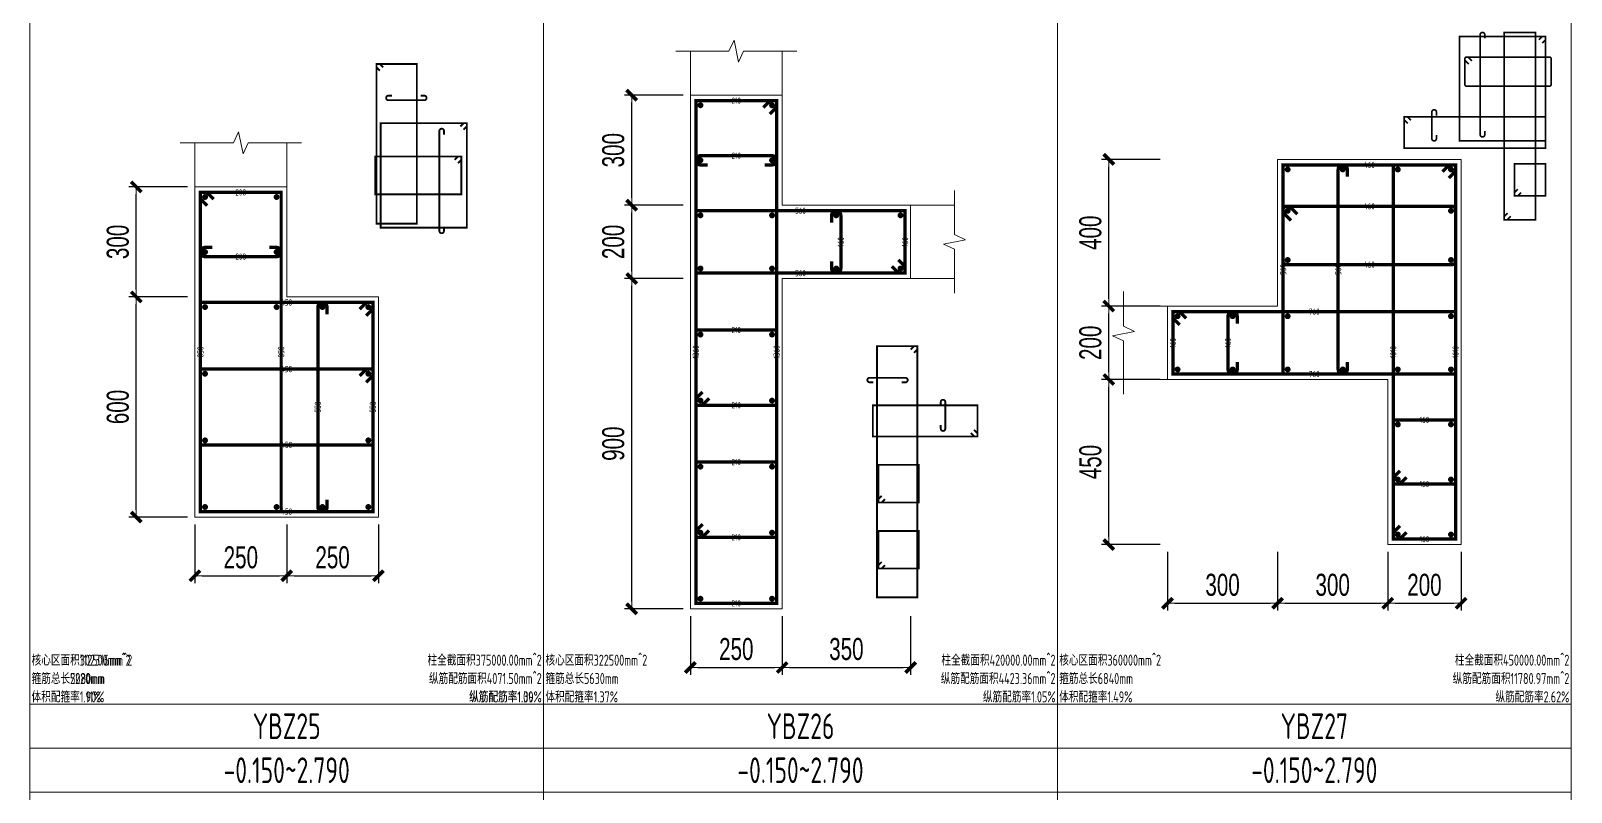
# Model space of a CAD drawing. Extents: x -129922 to 1190196, y -520662 to 139923.
# Drawn here: x 387301 to 408287, y -185617 to -175240 of the extents above; entities that cross this region are included whole.
import ezdxf
from ezdxf.enums import TextEntityAlignment as Align

# ---------------------------------------------------------------- set-up
doc = ezdxf.new("R2010")
doc.units = 0
doc.header["$LTSCALE"] = 1000
doc.header["$MEASUREMENT"] = 0
for name, color, linetype, lineweight in [('S-墙柱-REIN', 1, 'Continuous', 20), ('S-墙柱-大样细线', 7, 'Continuous', 20), ('S-墙柱-编号', 4, 'Continuous', 20), ('S-大样-DIM', 3, 'Continuous', 20), ('S-大样-REIN', 1, 'Continuous', 20), ('S-大样-实线', 2, 'Continuous', 20), ('S-通用-TAB', 7, 'Continuous', 20)]:
    doc.layers.add(name, color=color, linetype=linetype, lineweight=lineweight)
doc.layers.add('箍筋长度', color=3, linetype='Continuous', plot=False)
doc.layers.add('配箍校核', color=34, linetype='Continuous', plot=False)
doc.styles.add('BW_Dim', font='Bweng.shx', dxfattribs={"width": 0.7, "bigfont": 'hztxt.shx'})
doc.styles.add('BW_Rein', font='tssdeng.shx', dxfattribs={"width": 0.7, "bigfont": 'hztxt.shx'})
doc.styles.add('TSSD_Rein', font='tssdeng.shx', dxfattribs={"width": 0.7, "bigfont": 'hztxt.shx'})
doc.dimstyles.new('Cyz_20_100', dxfattribs={"dimtxt": 300, "dimasz": 100, "dimexe": 100, "dimexo": 100, "dimgap": 100, "dimtad": 1, "dimdec": 0, "dimlfac": 0.2, "dimzin": 0, "dimdsep": 46, "dimtxsty": 'BW_Dim', "dimblk": '_bwk', "dimcen": 0, "dimclrt": 7, "dimadec": 0, "dimazin": 0, "dimtfac": 1, "dimtdec": 0, "dimtix": 1, "dimtmove": 2, "dimatfit": 0, "dimfxl": 0, "dimtolj": 1, "dimtzin": 0, "dimarcsym": 0})

# ---------------------------------------------------------------- blocks, each defined once
blk = doc.blocks.new('_bwk')
blk.add_line((-1, 0), (0, 0))
at = {"const_width": 0.5}
blk.add_lwpolyline([(-0.7, -0.7), (0.7, 0.7)], dxfattribs=at)
blk = doc.blocks.new('*D2103')
at = {"layer": 'Defpoints', "color": 0, "transparency": 16777216}
for p in [(388737, -178867), (389537, -178867), (389537, -181867)]:
    blk.add_point(p, dxfattribs=at)
at = {"layer": 'S-大样-DIM', "color": 0, "lineweight": -2, "transparency": 16777216}
for p, q in [((389437, -178867), (388637, -178867)), ((388737, -181767), (388737, -178967)), ((389437, -181867), (388637, -181867))]:
    blk.add_line(p, q, dxfattribs=at)
at = {"layer": 'S-大样-DIM', "color": 0, "lineweight": -2, "transparency": 16777216, "xscale": 100, "yscale": 100, "zscale": 100}
for p, rotation in [((388737, -178867), 90), ((388737, -181867), 270)]:
    blk.add_blockref('_bwk', p, dxfattribs=dict(at, rotation=rotation))
at = {"layer": 'S-大样-DIM', "color": 7, "transparency": 16777216, "insert": (388487, -180367), "char_height": 300, "attachment_point": 5, "rotation": 90, "style": 'BW_Dim'}
blk.add_mtext('\\A1;600', dxfattribs=at)
blk = doc.blocks.new('*D2104')
at = {"layer": 'Defpoints', "color": 0, "transparency": 16777216}
for p in [(388737, -177367), (389537, -177367), (389537, -178867)]:
    blk.add_point(p, dxfattribs=at)
at = {"layer": 'S-大样-DIM', "color": 0, "lineweight": -2, "transparency": 16777216}
for p, q in [((389437, -177367), (388637, -177367)), ((388737, -178767), (388737, -177467)), ((389437, -178867), (388637, -178867))]:
    blk.add_line(p, q, dxfattribs=at)
at = {"layer": 'S-大样-DIM', "color": 0, "lineweight": -2, "transparency": 16777216, "xscale": 100, "yscale": 100, "zscale": 100}
for p, rotation in [((388737, -177367), 90), ((388737, -178867), 270)]:
    blk.add_blockref('_bwk', p, dxfattribs=dict(at, rotation=rotation))
at = {"layer": 'S-大样-DIM', "color": 7, "transparency": 16777216, "insert": (388487, -178117), "char_height": 300, "attachment_point": 5, "rotation": 90, "style": 'BW_Dim'}
blk.add_mtext('\\A1;300', dxfattribs=at)
blk = doc.blocks.new('*D2105')
at = {"layer": 'Defpoints', "color": 0, "transparency": 16777216}
for p in [(389537, -181867), (390787, -181867), (390787, -182667)]:
    blk.add_point(p, dxfattribs=at)
at = {"layer": 'S-大样-DIM', "color": 0, "lineweight": -2, "transparency": 16777216}
for p, q in [((389537, -181967), (389537, -182767)), ((390787, -181967), (390787, -182767)), ((389637, -182667), (390687, -182667))]:
    blk.add_line(p, q, dxfattribs=at)
at = {"layer": 'S-大样-DIM', "color": 0, "lineweight": -2, "transparency": 16777216, "xscale": 100, "yscale": 100, "zscale": 100, "rotation": 180}
blk.add_blockref('_bwk', (389537, -182667), dxfattribs=at)
at = {"layer": 'S-大样-DIM', "color": 0, "lineweight": -2, "transparency": 16777216, "xscale": 100, "yscale": 100, "zscale": 100}
blk.add_blockref('_bwk', (390787, -182667), dxfattribs=at)
at = {"layer": 'S-大样-DIM', "color": 7, "transparency": 16777216, "insert": (390162, -182417), "char_height": 300, "attachment_point": 5, "style": 'BW_Dim'}
blk.add_mtext('\\A1;250', dxfattribs=at)
blk = doc.blocks.new('*D2106')
at = {"layer": 'Defpoints', "color": 0, "transparency": 16777216}
for p in [(390787, -181867), (392037, -181867), (392037, -182667)]:
    blk.add_point(p, dxfattribs=at)
at = {"layer": 'S-大样-DIM', "color": 0, "lineweight": -2, "transparency": 16777216}
for p, q in [((390787, -181967), (390787, -182767)), ((392037, -181967), (392037, -182767)), ((390887, -182667), (391937, -182667))]:
    blk.add_line(p, q, dxfattribs=at)
at = {"layer": 'S-大样-DIM', "color": 0, "lineweight": -2, "transparency": 16777216, "xscale": 100, "yscale": 100, "zscale": 100, "rotation": 180}
blk.add_blockref('_bwk', (390787, -182667), dxfattribs=at)
at = {"layer": 'S-大样-DIM', "color": 0, "lineweight": -2, "transparency": 16777216, "xscale": 100, "yscale": 100, "zscale": 100}
blk.add_blockref('_bwk', (392037, -182667), dxfattribs=at)
at = {"layer": 'S-大样-DIM', "color": 7, "transparency": 16777216, "insert": (391412, -182417), "char_height": 300, "attachment_point": 5, "style": 'BW_Dim'}
blk.add_mtext('\\A1;250', dxfattribs=at)
blk = doc.blocks.new('*D2107')
at = {"layer": 'Defpoints', "color": 0, "transparency": 16777216}
for p in [(395487, -178617), (396287, -178617), (396287, -183117)]:
    blk.add_point(p, dxfattribs=at)
at = {"layer": 'S-大样-DIM', "color": 0, "lineweight": -2, "transparency": 16777216}
for p, q in [((396187, -178617), (395387, -178617)), ((395487, -183017), (395487, -178717)), ((396187, -183117), (395387, -183117))]:
    blk.add_line(p, q, dxfattribs=at)
at = {"layer": 'S-大样-DIM', "color": 0, "lineweight": -2, "transparency": 16777216, "xscale": 100, "yscale": 100, "zscale": 100}
for p, rotation in [((395487, -178617), 90), ((395487, -183117), 270)]:
    blk.add_blockref('_bwk', p, dxfattribs=dict(at, rotation=rotation))
at = {"layer": 'S-大样-DIM', "color": 7, "transparency": 16777216, "insert": (395237, -180867), "char_height": 300, "attachment_point": 5, "rotation": 90, "style": 'BW_Dim'}
blk.add_mtext('\\A1;900', dxfattribs=at)
blk = doc.blocks.new('*D2108')
at = {"layer": 'Defpoints', "color": 0, "transparency": 16777216}
for p in [(395487, -177617), (396287, -177617), (396287, -178617)]:
    blk.add_point(p, dxfattribs=at)
at = {"layer": 'S-大样-DIM', "color": 0, "lineweight": -2, "transparency": 16777216}
for p, q in [((396187, -177617), (395387, -177617)), ((395487, -178517), (395487, -177717)), ((396187, -178617), (395387, -178617))]:
    blk.add_line(p, q, dxfattribs=at)
at = {"layer": 'S-大样-DIM', "color": 0, "lineweight": -2, "transparency": 16777216, "xscale": 100, "yscale": 100, "zscale": 100}
for p, rotation in [((395487, -177617), 90), ((395487, -178617), 270)]:
    blk.add_blockref('_bwk', p, dxfattribs=dict(at, rotation=rotation))
at = {"layer": 'S-大样-DIM', "color": 7, "transparency": 16777216, "insert": (395237, -178117), "char_height": 300, "attachment_point": 5, "rotation": 90, "style": 'BW_Dim'}
blk.add_mtext('\\A1;200', dxfattribs=at)
blk = doc.blocks.new('*D2109')
at = {"layer": 'Defpoints', "color": 0, "transparency": 16777216}
for p in [(395487, -176117), (396287, -176117), (396287, -177617)]:
    blk.add_point(p, dxfattribs=at)
at = {"layer": 'S-大样-DIM', "color": 0, "lineweight": -2, "transparency": 16777216}
for p, q in [((396187, -176117), (395387, -176117)), ((395487, -177517), (395487, -176217)), ((396187, -177617), (395387, -177617))]:
    blk.add_line(p, q, dxfattribs=at)
at = {"layer": 'S-大样-DIM', "color": 0, "lineweight": -2, "transparency": 16777216, "xscale": 100, "yscale": 100, "zscale": 100}
for p, rotation in [((395487, -176117), 90), ((395487, -177617), 270)]:
    blk.add_blockref('_bwk', p, dxfattribs=dict(at, rotation=rotation))
at = {"layer": 'S-大样-DIM', "color": 7, "transparency": 16777216, "insert": (395237, -176867), "char_height": 300, "attachment_point": 5, "rotation": 90, "style": 'BW_Dim'}
blk.add_mtext('\\A1;300', dxfattribs=at)
blk = doc.blocks.new('*D2110')
at = {"layer": 'Defpoints', "color": 0, "transparency": 16777216}
for p in [(396287, -183117), (397537, -183117), (397537, -183917)]:
    blk.add_point(p, dxfattribs=at)
at = {"layer": 'S-大样-DIM', "color": 0, "lineweight": -2, "transparency": 16777216}
for p, q in [((396287, -183217), (396287, -184017)), ((397537, -183217), (397537, -184017)), ((396387, -183917), (397437, -183917))]:
    blk.add_line(p, q, dxfattribs=at)
at = {"layer": 'S-大样-DIM', "color": 0, "lineweight": -2, "transparency": 16777216, "xscale": 100, "yscale": 100, "zscale": 100, "rotation": 180}
blk.add_blockref('_bwk', (396287, -183917), dxfattribs=at)
at = {"layer": 'S-大样-DIM', "color": 0, "lineweight": -2, "transparency": 16777216, "xscale": 100, "yscale": 100, "zscale": 100}
blk.add_blockref('_bwk', (397537, -183917), dxfattribs=at)
at = {"layer": 'S-大样-DIM', "color": 7, "transparency": 16777216, "insert": (396912, -183667), "char_height": 300, "attachment_point": 5, "style": 'BW_Dim'}
blk.add_mtext('\\A1;250', dxfattribs=at)
blk = doc.blocks.new('*D2111')
at = {"layer": 'Defpoints', "color": 0, "transparency": 16777216}
for p in [(397537, -183117), (399287, -183117), (399287, -183917)]:
    blk.add_point(p, dxfattribs=at)
at = {"layer": 'S-大样-DIM', "color": 0, "lineweight": -2, "transparency": 16777216}
for p, q in [((397537, -183217), (397537, -184017)), ((399287, -183217), (399287, -184017)), ((397637, -183917), (399187, -183917))]:
    blk.add_line(p, q, dxfattribs=at)
at = {"layer": 'S-大样-DIM', "color": 0, "lineweight": -2, "transparency": 16777216, "xscale": 100, "yscale": 100, "zscale": 100, "rotation": 180}
blk.add_blockref('_bwk', (397537, -183917), dxfattribs=at)
at = {"layer": 'S-大样-DIM', "color": 0, "lineweight": -2, "transparency": 16777216, "xscale": 100, "yscale": 100, "zscale": 100}
blk.add_blockref('_bwk', (399287, -183917), dxfattribs=at)
at = {"layer": 'S-大样-DIM', "color": 7, "transparency": 16777216, "insert": (398412, -183667), "char_height": 300, "attachment_point": 5, "style": 'BW_Dim'}
blk.add_mtext('\\A1;350', dxfattribs=at)
blk = doc.blocks.new('*D2112')
at = {"layer": 'Defpoints', "color": 0, "transparency": 16777216}
for p in [(401987, -179992), (402787, -179992), (402787, -182242)]:
    blk.add_point(p, dxfattribs=at)
at = {"layer": 'S-大样-DIM', "color": 0, "lineweight": -2, "transparency": 16777216}
for p, q in [((402687, -179992), (401887, -179992)), ((401987, -182142), (401987, -180092)), ((402687, -182242), (401887, -182242))]:
    blk.add_line(p, q, dxfattribs=at)
at = {"layer": 'S-大样-DIM', "color": 0, "lineweight": -2, "transparency": 16777216, "xscale": 100, "yscale": 100, "zscale": 100}
for p, rotation in [((401987, -179992), 90), ((401987, -182242), 270)]:
    blk.add_blockref('_bwk', p, dxfattribs=dict(at, rotation=rotation))
at = {"layer": 'S-大样-DIM', "color": 7, "transparency": 16777216, "insert": (401737, -181117), "char_height": 300, "attachment_point": 5, "rotation": 90, "style": 'BW_Dim'}
blk.add_mtext('\\A1;450', dxfattribs=at)
blk = doc.blocks.new('*D2113')
at = {"layer": 'Defpoints', "color": 0, "transparency": 16777216}
for p in [(401987, -178992), (402787, -178992), (402787, -179992)]:
    blk.add_point(p, dxfattribs=at)
at = {"layer": 'S-大样-DIM', "color": 0, "lineweight": -2, "transparency": 16777216}
for p, q in [((402687, -178992), (401887, -178992)), ((401987, -179892), (401987, -179092)), ((402687, -179992), (401887, -179992))]:
    blk.add_line(p, q, dxfattribs=at)
at = {"layer": 'S-大样-DIM', "color": 0, "lineweight": -2, "transparency": 16777216, "xscale": 100, "yscale": 100, "zscale": 100}
for p, rotation in [((401987, -178992), 90), ((401987, -179992), 270)]:
    blk.add_blockref('_bwk', p, dxfattribs=dict(at, rotation=rotation))
at = {"layer": 'S-大样-DIM', "color": 7, "transparency": 16777216, "insert": (401737, -179492), "char_height": 300, "attachment_point": 5, "rotation": 90, "style": 'BW_Dim'}
blk.add_mtext('\\A1;200', dxfattribs=at)
blk = doc.blocks.new('*D2114')
at = {"layer": 'Defpoints', "color": 0, "transparency": 16777216}
for p in [(401987, -176992), (402787, -176992), (402787, -178992)]:
    blk.add_point(p, dxfattribs=at)
at = {"layer": 'S-大样-DIM', "color": 0, "lineweight": -2, "transparency": 16777216}
for p, q in [((402687, -176992), (401887, -176992)), ((401987, -178892), (401987, -177092)), ((402687, -178992), (401887, -178992))]:
    blk.add_line(p, q, dxfattribs=at)
at = {"layer": 'S-大样-DIM', "color": 0, "lineweight": -2, "transparency": 16777216, "xscale": 100, "yscale": 100, "zscale": 100}
for p, rotation in [((401987, -176992), 90), ((401987, -178992), 270)]:
    blk.add_blockref('_bwk', p, dxfattribs=dict(at, rotation=rotation))
at = {"layer": 'S-大样-DIM', "color": 7, "transparency": 16777216, "insert": (401737, -177992), "char_height": 300, "attachment_point": 5, "rotation": 90, "style": 'BW_Dim'}
blk.add_mtext('\\A1;400', dxfattribs=at)
blk = doc.blocks.new('*D2115')
at = {"layer": 'Defpoints', "color": 0, "transparency": 16777216}
for p in [(402787, -182242), (404287, -182242), (404287, -183042)]:
    blk.add_point(p, dxfattribs=at)
at = {"layer": 'S-大样-DIM', "color": 0, "lineweight": -2, "transparency": 16777216}
for p, q in [((402787, -182342), (402787, -183142)), ((404287, -182342), (404287, -183142)), ((402887, -183042), (404187, -183042))]:
    blk.add_line(p, q, dxfattribs=at)
at = {"layer": 'S-大样-DIM', "color": 0, "lineweight": -2, "transparency": 16777216, "xscale": 100, "yscale": 100, "zscale": 100, "rotation": 180}
blk.add_blockref('_bwk', (402787, -183042), dxfattribs=at)
at = {"layer": 'S-大样-DIM', "color": 0, "lineweight": -2, "transparency": 16777216, "xscale": 100, "yscale": 100, "zscale": 100}
blk.add_blockref('_bwk', (404287, -183042), dxfattribs=at)
at = {"layer": 'S-大样-DIM', "color": 7, "transparency": 16777216, "insert": (403537, -182792), "char_height": 300, "attachment_point": 5, "style": 'BW_Dim'}
blk.add_mtext('\\A1;300', dxfattribs=at)
blk = doc.blocks.new('*D2116')
at = {"layer": 'Defpoints', "color": 0, "transparency": 16777216}
for p in [(404287, -182242), (405787, -182242), (405787, -183042)]:
    blk.add_point(p, dxfattribs=at)
at = {"layer": 'S-大样-DIM', "color": 0, "lineweight": -2, "transparency": 16777216}
for p, q in [((404287, -182342), (404287, -183142)), ((405787, -182342), (405787, -183142)), ((404387, -183042), (405687, -183042))]:
    blk.add_line(p, q, dxfattribs=at)
at = {"layer": 'S-大样-DIM', "color": 0, "lineweight": -2, "transparency": 16777216, "xscale": 100, "yscale": 100, "zscale": 100, "rotation": 180}
blk.add_blockref('_bwk', (404287, -183042), dxfattribs=at)
at = {"layer": 'S-大样-DIM', "color": 0, "lineweight": -2, "transparency": 16777216, "xscale": 100, "yscale": 100, "zscale": 100}
blk.add_blockref('_bwk', (405787, -183042), dxfattribs=at)
at = {"layer": 'S-大样-DIM', "color": 7, "transparency": 16777216, "insert": (405037, -182792), "char_height": 300, "attachment_point": 5, "style": 'BW_Dim'}
blk.add_mtext('\\A1;300', dxfattribs=at)
blk = doc.blocks.new('*D2117')
at = {"layer": 'Defpoints', "color": 0, "transparency": 16777216}
for p in [(405787, -182242), (406787, -182242), (406787, -183042)]:
    blk.add_point(p, dxfattribs=at)
at = {"layer": 'S-大样-DIM', "color": 0, "lineweight": -2, "transparency": 16777216}
for p, q in [((405787, -182342), (405787, -183142)), ((406787, -182342), (406787, -183142)), ((405887, -183042), (406687, -183042))]:
    blk.add_line(p, q, dxfattribs=at)
at = {"layer": 'S-大样-DIM', "color": 0, "lineweight": -2, "transparency": 16777216, "xscale": 100, "yscale": 100, "zscale": 100, "rotation": 180}
blk.add_blockref('_bwk', (405787, -183042), dxfattribs=at)
at = {"layer": 'S-大样-DIM', "color": 0, "lineweight": -2, "transparency": 16777216, "xscale": 100, "yscale": 100, "zscale": 100}
blk.add_blockref('_bwk', (406787, -183042), dxfattribs=at)
at = {"layer": 'S-大样-DIM', "color": 7, "transparency": 16777216, "insert": (406287, -182792), "char_height": 300, "attachment_point": 5, "style": 'BW_Dim'}
blk.add_mtext('\\A1;200', dxfattribs=at)

msp = doc.modelspace()

# ---------------------------------------------------------------- linework, layer by layer
at = {"layer": 'S-墙柱-REIN', "const_width": 40}
for points in [[(396404.1, -176254.9, 1), (396444.1, -176254.9, 1)], [(397379.1, -176254.9, 1), (397419.1, -176254.9, 1)], [(396404.1, -177004.9, 1), (396444.1, -177004.9, 1)], [(397379.1, -177004.9, 1), (397419.1, -177004.9, 1)], [(404404.1, -177129.9, 1), (404444.1, -177129.9, 1)], [(405154.1, -177129.9, 1), (405194.1, -177129.9, 1)], [(405904.1, -177129.9, 1), (405944.1, -177129.9, 1)], [(406629.1, -177129.9, 1), (406669.1, -177129.9, 1)], [(389654.1, -177504.9, 1), (389694.1, -177504.9, 1)], [(390629.1, -177504.9, 1), (390669.1, -177504.9, 1)], [(396404.1, -177754.9, 1), (396444.1, -177754.9, 1)], [(397379.1, -177754.9, 1), (397419.1, -177754.9, 1)], [(398254.1, -177754.9, 1), (398294.1, -177754.9, 1)], [(399129.1, -177754.9, 1), (399169.1, -177754.9, 1)], [(404404.1, -177693.6, 1), (404444.1, -177693.6, 1)], [(406629.1, -177693.6, 1), (406669.1, -177693.6, 1)], [(389654.1, -178254.9, 1), (389694.1, -178254.9, 1)], [(390629.1, -178254.9, 1), (390669.1, -178254.9, 1)], [(404404.1, -178363.6, 1), (404444.1, -178363.6, 1)], [(406629.1, -178363.6, 1), (406669.1, -178363.6, 1)], [(396404.1, -178479.9, 1), (396444.1, -178479.9, 1)], [(397379.1, -178479.9, 1), (397419.1, -178479.9, 1)], [(398254.1, -178479.9, 1), (398294.1, -178479.9, 1)], [(399129.1, -178479.9, 1), (399169.1, -178479.9, 1)], [(389654.1, -179004.9, 1), (389694.1, -179004.9, 1)], [(390629.1, -179004.9, 1), (390669.1, -179004.9, 1)], [(391254.1, -179004.9, 1), (391294.1, -179004.9, 1)], [(391879.1, -179004.9, 1), (391919.1, -179004.9, 1)], [(402904.1, -179129.9, 1), (402944.1, -179129.9, 1)], [(403654.1, -179129.9, 1), (403694.1, -179129.9, 1)], [(404404.1, -179129.9, 1), (404444.1, -179129.9, 1)], [(406629.1, -179129.9, 1), (406669.1, -179129.9, 1)], [(396404.1, -179379.9, 1), (396444.1, -179379.9, 1)], [(397379.1, -179379.9, 1), (397419.1, -179379.9, 1)], [(402904.1, -179854.9, 1), (402944.1, -179854.9, 1)], [(403654.1, -179854.9, 1), (403694.1, -179854.9, 1)], [(404404.1, -179854.9, 1), (404444.1, -179854.9, 1)], [(405154.1, -179854.9, 1), (405194.1, -179854.9, 1)], [(405904.1, -179854.9, 1), (405944.1, -179854.9, 1)], [(406629.1, -179854.9, 1), (406669.1, -179854.9, 1)], [(389654.1, -179913.3, 1), (389694.1, -179913.3, 1)], [(391879.1, -179913.3, 1), (391919.1, -179913.3, 1)], [(396404.1, -180279.9, 1), (396444.1, -180279.9, 1)], [(397379.1, -180279.9, 1), (397419.1, -180279.9, 1)], [(405904.1, -180604.9, 1), (405944.1, -180604.9, 1)], [(406629.1, -180604.9, 1), (406669.1, -180604.9, 1)], [(389654.1, -180821.6, 1), (389694.1, -180821.6, 1)], [(391879.1, -180821.6, 1), (391919.1, -180821.6, 1)], [(396404.1, -181179.9, 1), (396444.1, -181179.9, 1)], [(397379.1, -181179.9, 1), (397419.1, -181179.9, 1)], [(405904.1, -181354.9, 1), (405944.1, -181354.9, 1)], [(406629.1, -181354.9, 1), (406669.1, -181354.9, 1)], [(389654.1, -181729.9, 1), (389694.1, -181729.9, 1)], [(390629.1, -181729.9, 1), (390669.1, -181729.9, 1)], [(391254.1, -181729.9, 1), (391294.1, -181729.9, 1)], [(391879.1, -181729.9, 1), (391919.1, -181729.9, 1)], [(396404.1, -182079.9, 1), (396444.1, -182079.9, 1)], [(397379.1, -182079.9, 1), (397419.1, -182079.9, 1)], [(405904.1, -182104.9, 1), (405944.1, -182104.9, 1)], [(406629.1, -182104.9, 1), (406669.1, -182104.9, 1)], [(396404.1, -182979.9, 1), (396444.1, -182979.9, 1)], [(397379.1, -182979.9, 1), (397419.1, -182979.9, 1)]]:
    msp.add_lwpolyline(points, format="xyb", close=True, dxfattribs=at)
at = {"layer": 'S-墙柱-大样细线'}
for points in [[(396286.6, -183117.4), (397536.6, -183117.4), (397536.6, -178617.4), (399286.6, -178617.4), (399286.6, -177617.4), (397536.6, -177617.4), (397536.6, -176117.4), (396286.6, -176117.4)], [(404286.6, -178992.4), (402786.6, -178992.4), (402786.6, -179992.4), (405786.6, -179992.4), (405786.6, -182242.4), (406786.6, -182242.4), (406786.6, -176992.4), (404286.6, -176992.4)], [(390786.6, -178867.4), (392036.6, -178867.4), (392036.6, -181867.4), (389536.6, -181867.4), (389536.6, -177367.4), (390786.6, -177367.4)]]:
    msp.add_lwpolyline(points, close=True, dxfattribs=at)
at = {"layer": 'S-大样-REIN'}
for points, const_width in [([(407847.8, -175361.5), (407893.7, -175315.6), (407937.9, -175315.6), (407937.9, -176740.6), (406762.9, -176740.6), (406762.9, -175315.6), (407937.9, -175315.6), (407937.9, -175359.8), (407892, -175405.7)], 22.5), ([(407463.7, -177768.4), (407417.7, -177814.4), (407373.5, -177814.4), (407373.5, -175264.4), (407798.5, -175264.4), (407798.5, -177814.4), (407373.5, -177814.4), (407373.5, -177770.2), (407419.5, -177724.2)], 22.5), ([(392100.7, -175738.2), (392054.7, -175692.2), (392010.5, -175692.2), (392010.5, -177867.2), (392560.5, -177867.2), (392560.5, -175692.2), (392010.5, -175692.2), (392010.5, -175736.4), (392056.5, -175782.4)], 25), ([(397281.3, -176284.4), (397373.2, -176192.4), (397461.6, -176192.4), (397461.6, -183042.4), (396361.6, -183042.4), (396361.6, -176192.4), (397461.6, -176192.4), (397461.6, -176280.8), (397369.6, -176372.7)], 45), ([(393195.8, -176588.6), (393241.8, -176542.7), (393241.8, -176498.5), (392066.8, -176498.5), (392066.8, -177923.5), (393241.8, -177923.5), (393241.8, -176498.5), (393197.6, -176498.5), (393151.6, -176544.4)], 25), ([(406058.9, -176502.7), (406012.9, -176456.7), (406012.9, -176412.5), (407937.9, -176412.5), (407937.9, -176837.5), (406012.9, -176837.5), (406012.9, -176412.5), (406057.1, -176412.5), (406103.1, -176458.5)], 22.5), ([(393120.8, -177042.8), (393166.8, -176996.8), (393166.8, -176952.6), (391991.8, -176952.6), (391991.8, -177469.3), (393166.8, -177469.3), (393166.8, -176952.6), (393122.6, -176952.6), (393076.6, -176998.6)], 25), ([(406531.3, -177159.4), (406623.2, -177067.4), (406711.6, -177067.4), (406711.6, -179917.4), (404361.6, -179917.4), (404361.6, -177067.4), (406711.6, -177067.4), (406711.6, -177155.8), (406619.6, -177247.7)], 45), ([(406041.9, -182075.5), (405950, -182167.4), (405861.6, -182167.4), (405861.6, -177067.4), (406711.6, -177067.4), (406711.6, -182167.4), (405861.6, -182167.4), (405861.6, -182079), (405953.5, -181987.1)], 45), ([(407558.9, -177400.4), (407512.9, -177446.4), (407512.9, -177490.6), (407937.9, -177490.6), (407937.9, -177053.1), (407512.9, -177053.1), (407512.9, -177490.6), (407557.1, -177490.6), (407603.1, -177444.6)], 22.5), ([(389791.9, -177534.4), (389700, -177442.4), (389611.6, -177442.4), (389611.6, -181792.4), (390711.6, -181792.4), (390711.6, -177442.4), (389611.6, -177442.4), (389611.6, -177530.8), (389703.5, -177622.7)], 45), ([(399119.6, -178362.1), (399211.6, -178454), (399211.6, -178542.4), (396361.6, -178542.4), (396361.6, -177692.4), (399211.6, -177692.4), (399211.6, -178542.4), (399123.2, -178542.4), (399031.3, -178450.5)], 45), ([(391869.6, -179122.7), (391961.6, -179030.8), (391961.6, -178942.4), (389611.6, -178942.4), (389611.6, -181792.4), (391961.6, -181792.4), (391961.6, -178942.4), (391873.2, -178942.4), (391781.3, -179034.4)], 45), ([(402953.5, -179247.7), (402861.6, -179155.8), (402861.6, -179067.4), (406711.6, -179067.4), (406711.6, -179917.4), (402861.6, -179917.4), (402861.6, -179067.4), (402950, -179067.4), (403041.9, -179159.4)], 45), ([(396453.5, -180162.1), (396361.6, -180254), (396361.6, -180342.4), (397461.6, -180342.4), (397461.6, -179317.4), (396361.6, -179317.4), (396361.6, -180342.4), (396450, -180342.4), (396541.9, -180250.5)], 45), ([(399288.6, -179583.1), (399334.6, -179537.1), (399378.8, -179537.1), (399378.8, -182962.1), (398828.8, -182962.1), (398828.8, -179537.1), (399378.8, -179537.1), (399378.8, -179581.3), (399332.8, -179627.3)], 25), ([(391869.6, -180031.1), (391961.6, -179939.2), (391961.6, -179850.8), (389611.6, -179850.8), (389611.6, -180884.1), (391961.6, -180884.1), (391961.6, -179850.8), (391873.2, -179850.8), (391781.3, -179942.7)], 45), ([(400151.6, -180678.2), (400197.5, -180724.2), (400197.5, -180768.4), (398772.5, -180768.4), (398772.5, -180343.4), (400197.5, -180343.4), (400197.5, -180768.4), (400153.3, -180768.4), (400107.4, -180722.4)], 25), ([(405953.5, -181237.1), (405861.6, -181329), (405861.6, -181417.4), (406711.6, -181417.4), (406711.6, -180542.4), (405861.6, -180542.4), (405861.6, -181417.4), (405950, -181417.4), (406041.9, -181325.5)], 45), ([(396453.5, -181962.1), (396361.6, -182054), (396361.6, -182142.4), (397461.6, -182142.4), (397461.6, -181117.4), (396361.6, -181117.4), (396361.6, -182142.4), (396450, -182142.4), (396541.9, -182050.5)], 45), ([(398893.5, -181578.2), (398847.5, -181624.2), (398847.5, -181668.4), (399397.5, -181668.4), (399397.5, -181155.9), (398847.5, -181155.9), (398847.5, -181668.4), (398891.7, -181668.4), (398937.7, -181622.4)], 25), ([(398893.5, -182478.2), (398847.5, -182524.2), (398847.5, -182568.4), (399397.5, -182568.4), (399397.5, -182055.9), (398847.5, -182055.9), (398847.5, -182568.4), (398891.7, -182568.4), (398937.7, -182522.4)], 25)]:
    msp.add_lwpolyline(points, dxfattribs=dict(at, const_width=const_width))
for points, const_width in [([(407108.8, -176605.4), (407108.8, -176655.4, -1), (407046.3, -176655.4), (407046.3, -175292.9, -1), (407108.8, -175292.9), (407108.8, -175342.9)], 22.5), ([(406891.4, -175694.6), (406845.5, -175648.6, -0.1989124), (406838.4, -175631.6), (406838.4, -175621.4, -0.4142136), (406862.4, -175597.4), (407989.4, -175597.4, -0.4142136), (408013.4, -175621.4), (408013.4, -175970.9, -0.4142136), (407989.4, -175994.9), (406862.4, -175994.9, -0.4142136), (406838.4, -175970.9), (406838.4, -175621.4, -0.4142136), (406862.4, -175597.4), (406872.7, -175597.4, -0.1989124), (406889.7, -175604.4), (406935.6, -175650.4)], 22.5), ([(392610.5, -176123.5), (392660.5, -176123.5, -1), (392660.5, -176186), (392173, -176186, -1), (392173, -176123.5), (392223, -176123.5)], 25), ([(406450.4, -176659.3), (406450.4, -176709.3, -1), (406387.9, -176709.3), (406387.9, -176346.8, -1), (406450.4, -176346.8), (406450.4, -176396.8)], 22.5), ([(392929.3, -177917.2), (392929.3, -177967.2, -1), (392866.8, -177967.2), (392866.8, -176604.7, -1), (392929.3, -176604.7), (392929.3, -176654.7)], 25), ([(396524.1, -177067.4), (396424.1, -177067.4, -1), (396424.1, -176942.4), (397399.1, -176942.4, -1), (397399.1, -177067.4), (397299.1, -177067.4)], 45), ([(405236.6, -179754.9), (405236.6, -179854.9, -1), (405111.6, -179854.9), (405111.6, -177129.9, -1), (405236.6, -177129.9), (405236.6, -177229.9)], 45), ([(398211.6, -177854.9), (398211.6, -177754.9, -1), (398336.6, -177754.9), (398336.6, -178479.9, -1), (398211.6, -178479.9), (398211.6, -178379.9)], 45), ([(404467.6, -177825.5), (404375.6, -177733.6, -0.1989124), (404361.6, -177699.6), (404361.6, -177679.1, -0.4142136), (404409.6, -177631.1), (406663.6, -177631.1, -0.4142136), (406711.6, -177679.1), (406711.6, -178378.1, -0.4142136), (406663.6, -178426.1), (404409.6, -178426.1, -0.4142136), (404361.6, -178378.1), (404361.6, -177679.1, -0.4142136), (404409.6, -177631.1), (404430.1, -177631.1, -0.1989124), (404464, -177645.2), (404555.9, -177737.1)], 45), ([(390549.1, -178192.4), (390649.1, -178192.4, -1), (390649.1, -178317.4), (389674.1, -178317.4, -1), (389674.1, -178192.4), (389774.1, -178192.4)], 45), ([(391336.6, -181629.9), (391336.6, -181729.9, -1), (391211.6, -181729.9), (391211.6, -179004.9, -1), (391336.6, -179004.9), (391336.6, -179104.9)], 45), ([(403736.6, -179754.9), (403736.6, -179854.9, -1), (403611.6, -179854.9), (403611.6, -179129.9, -1), (403736.6, -179129.9), (403736.6, -179229.9)], 45), ([(398778.8, -180030.9), (398728.8, -180030.9, -1), (398728.8, -179968.4), (399216.3, -179968.4, -1), (399216.3, -180030.9), (399166.3, -180030.9)], 25), ([(399697.5, -180349.6), (399697.5, -180299.6, -1), (399760, -180299.6), (399760, -180662.1, -1), (399697.5, -180662.1), (399697.5, -180612.1)], 25)]:
    msp.add_lwpolyline(points, format="xyb", dxfattribs=dict(at, const_width=const_width))
at = {"layer": 'S-大样-实线'}
for points in [[(396086.6, -175517.4), (396811.6, -175517.4), (396881.6, -175367.4), (396941.6, -175667.4), (397011.6, -175517.4), (397736.6, -175517.4)], [(396286.6, -176117.4), (396286.6, -175517.4)], [(397536.6, -176117.4), (397536.6, -175517.4)], [(389336.6, -176767.4), (390061.6, -176767.4), (390131.6, -176617.4), (390191.6, -176917.4), (390261.6, -176767.4), (390986.6, -176767.4)], [(389536.6, -177367.4), (389536.6, -176767.4)], [(390786.6, -177367.4), (390786.6, -176767.4)], [(399886.6, -178817.4), (399886.6, -178217.4), (399736.6, -178147.4), (400036.6, -178087.4), (399886.6, -178017.4), (399886.6, -177417.4)], [(399286.6, -177617.4), (399886.6, -177617.4)], [(399286.6, -178617.4), (399886.6, -178617.4)], [(402186.6, -180192.4), (402186.6, -179467.4), (402036.6, -179397.4), (402336.6, -179337.4), (402186.6, -179267.4), (402186.6, -178792.4)], [(402786.6, -178992.4), (402186.6, -178992.4)], [(402786.6, -179992.4), (402186.6, -179992.4)]]:
    msp.add_lwpolyline(points, dxfattribs=at)
at = {"layer": 'S-通用-TAB'}
for points in [[(387286.6, -186817.4), (387286.6, -174817.4), (394286.6, -174817.4), (394286.6, -186817.4), (387286.6, -186817.4), (387286.6, -184417.4), (394286.6, -184417.4), (394286.6, -185017.4), (387286.6, -185017.4), (387286.6, -185617.4), (394286.6, -185617.4), (394286.6, -186217.4), (387286.6, -186217.4), (387286.6, -186817.4)], [(394286.6, -186817.4), (394286.6, -174817.4), (401286.6, -174817.4), (401286.6, -186817.4), (394286.6, -186817.4), (394286.6, -184417.4), (401286.6, -184417.4), (401286.6, -185017.4), (394286.6, -185017.4), (394286.6, -185617.4), (401286.6, -185617.4), (401286.6, -186217.4), (394286.6, -186217.4), (394286.6, -186817.4)], [(401286.6, -186817.4), (401286.6, -174817.4), (408286.6, -174817.4), (408286.6, -186817.4), (401286.6, -186817.4), (401286.6, -184417.4), (408286.6, -184417.4), (408286.6, -185017.4), (401286.6, -185017.4), (401286.6, -185617.4), (408286.6, -185617.4), (408286.6, -186217.4), (401286.6, -186217.4), (401286.6, -186817.4)]]:
    msp.add_lwpolyline(points, dxfattribs=at)

# ---------------------------------------------------------------- texts
at = {"layer": 'S-墙柱-编号', "color": 3, "style": 'TSSD_Rein', "width": 0.7}
for s, p in [('YBZ25', (390786.6, -184717.4)), ('YBZ26', (397786.6, -184717.4)), ('YBZ27', (404786.6, -184717.4))]:
    msp.add_text(s, height=350, dxfattribs=at).set_placement(p, align=Align.MIDDLE_CENTER)
at = {"layer": 'S-墙柱-编号', "style": 'TSSD_Rein', "width": 0.7}
for p in [(390786.6, -185317.4), (397786.6, -185317.4), (404786.6, -185317.4)]:
    msp.add_text('-0.150~2.790', height=350, dxfattribs=at).set_placement(p, align=Align.MIDDLE_CENTER)
at = {"layer": '箍筋长度', "style": 'BW_Rein', "width": 0.7}
for s, p in [('210', (396911.6, -176192.4)), ('210', (396911.6, -176942.4)), ('460', (405536.6, -177067.4)), ('208', (390161.6, -177442.4)), ('560', (397786.6, -177692.4)), ('460', (405536.6, -177631.1)), ('208', (390161.6, -178317.4)), ('560', (397786.6, -178542.4)), ('460', (405536.6, -178426.1)), ('458', (390786.6, -178942.4)), ('760', (404786.6, -179067.4)), ('210', (396911.6, -179317.4)), ('458', (390786.6, -179850.8)), ('760', (404786.6, -179917.4)), ('210', (396911.6, -180342.4)), ('160', (406286.6, -180542.4)), ('458', (390786.6, -180884.1)), ('210', (396911.6, -181117.4)), ('160', (406286.6, -181417.4)), ('458', (390786.6, -181792.4)), ('210', (396911.6, -182142.4)), ('160', (406286.6, -182167.4)), ('210', (396911.6, -183042.4))]:
    msp.add_text(s, height=85, dxfattribs=at).set_placement(p, align=Align.MIDDLE_CENTER)
for s, p in [('160', (398336.6, -178117.4)), ('160', (399211.6, -178117.4)), ('560', (404361.6, -178492.4)), ('560', (405111.6, -178492.4)), ('858', (389611.6, -179617.4)), ('858', (390711.6, -179617.4)), ('1360', (396361.6, -179617.4)), ('1360', (397461.6, -179617.4)), ('160', (402861.6, -179492.4)), ('160', (403611.6, -179492.4)), ('1010', (405861.6, -179617.4)), ('1010', (406711.6, -179617.4)), ('558', (391211.6, -180367.4)), ('558', (391961.6, -180367.4))]:
    msp.add_text(s, height=85, rotation=90, dxfattribs=at).set_placement(p, align=Align.MIDDLE_CENTER)
at = {"layer": '配箍校核', "style": 'BW_Rein', "width": 0.7}
for s, p in [('核心区面积302316mm^ 2', (387311.6, -183892.4)), ('核心区面积112500mm^ 2', (387311.6, -183892.4)), ('核心区面积322500mm^ 2', (394311.6, -183892.4)), ('核心区面积360000mm^ 2', (401311.6, -183892.4)), ('箍筋总长5080mm', (387311.6, -184142.4)), ('箍筋总长2220mm', (387311.6, -184142.4)), ('箍筋总长5630mm', (394311.6, -184142.4)), ('箍筋总长6840mm', (401311.6, -184142.4)), ('体积配箍率1.90%', (387311.6, -184392.4)), ('体积配箍率1.11%', (387311.6, -184392.4)), ('体积配箍率1.37%', (394311.6, -184392.4)), ('体积配箍率1.49%', (401311.6, -184392.4))]:
    msp.add_text(s, height=150, dxfattribs=at).set_placement(p)
for s, p in [('柱全截面积375000.00mm^ 2', (394261.6, -183892.4)), ('柱全截面积420000.00mm^ 2', (401261.6, -183892.4)), ('柱全截面积450000.00mm^ 2', (408261.6, -183892.4)), ('纵筋配筋面积4071.50mm^ 2', (394261.6, -184142.4)), ('纵筋配筋面积4423.36mm^ 2', (401261.6, -184142.4)), ('纵筋配筋面积11780.97mm^ 2', (408261.6, -184142.4)), ('纵筋配筋率1.09%', (394261.6, -184392.4)), ('纵筋配筋率1.30%', (394261.6, -184392.4)), ('纵筋配筋率1.05%', (401261.6, -184392.4)), ('纵筋配筋率2.62%', (408261.6, -184392.4))]:
    msp.add_text(s, height=150, dxfattribs=at).set_placement(p, align=Align.RIGHT)

# ---------------------------------------------------------------- dimensions: what is measured, and where the dimension line sits
at = {"layer": 'S-大样-DIM'}
for base, p1, p2, picture, middle in [((395486.6, -176117.4), (396286.6, -177617.4), (396286.6, -176117.4), '*D2109', (395236.6, -176867.4)), ((401986.6, -176992.4), (402786.6, -178992.4), (402786.6, -176992.4), '*D2114', (401736.6, -177992.4)), ((388736.6, -177367.4), (389536.6, -178867.4), (389536.6, -177367.4), '*D2104', (388486.6, -178117.4)), ((395486.6, -177617.4), (396286.6, -178617.4), (396286.6, -177617.4), '*D2108', (395236.6, -178117.4)), ((395486.6, -178617.4), (396286.6, -183117.4), (396286.6, -178617.4), '*D2107', (395236.6, -180867.4)), ((388736.6, -178867.4), (389536.6, -181867.4), (389536.6, -178867.4), '*D2103', (388486.6, -180367.4)), ((401986.6, -178992.4), (402786.6, -179992.4), (402786.6, -178992.4), '*D2113', (401736.6, -179492.4)), ((401986.6, -179992.4), (402786.6, -182242.4), (402786.6, -179992.4), '*D2112', (401736.6, -181117.4))]:
    dim = msp.add_linear_dim(base=base, p1=p1, p2=p2, angle=90, dimstyle='Cyz_20_100', dxfattribs=at)
    dim.commit()
    dim.dimension.update_dxf_attribs({"geometry": picture, "text_midpoint": middle})
for base, p1, p2, picture, middle in [((390786.6, -182667.4), (389536.6, -181867.4), (390786.6, -181867.4), '*D2105', (390161.6, -182417.4)), ((392036.6, -182667.4), (390786.6, -181867.4), (392036.6, -181867.4), '*D2106', (391411.6, -182417.4)), ((404286.6, -183042.4), (402786.6, -182242.4), (404286.6, -182242.4), '*D2115', (403536.6, -182792.4)), ((405786.6, -183042.4), (404286.6, -182242.4), (405786.6, -182242.4), '*D2116', (405036.6, -182792.4)), ((406786.6, -183042.4), (405786.6, -182242.4), (406786.6, -182242.4), '*D2117', (406286.6, -182792.4)), ((397536.6, -183917.4), (396286.6, -183117.4), (397536.6, -183117.4), '*D2110', (396911.6, -183667.4)), ((399286.6, -183917.4), (397536.6, -183117.4), (399286.6, -183117.4), '*D2111', (398411.6, -183667.4))]:
    dim = msp.add_linear_dim(base=base, p1=p1, p2=p2, dimstyle='Cyz_20_100', dxfattribs=at)
    dim.commit()
    dim.dimension.update_dxf_attribs({"geometry": picture, "text_midpoint": middle})

doc.saveas('drawing.dxf')
